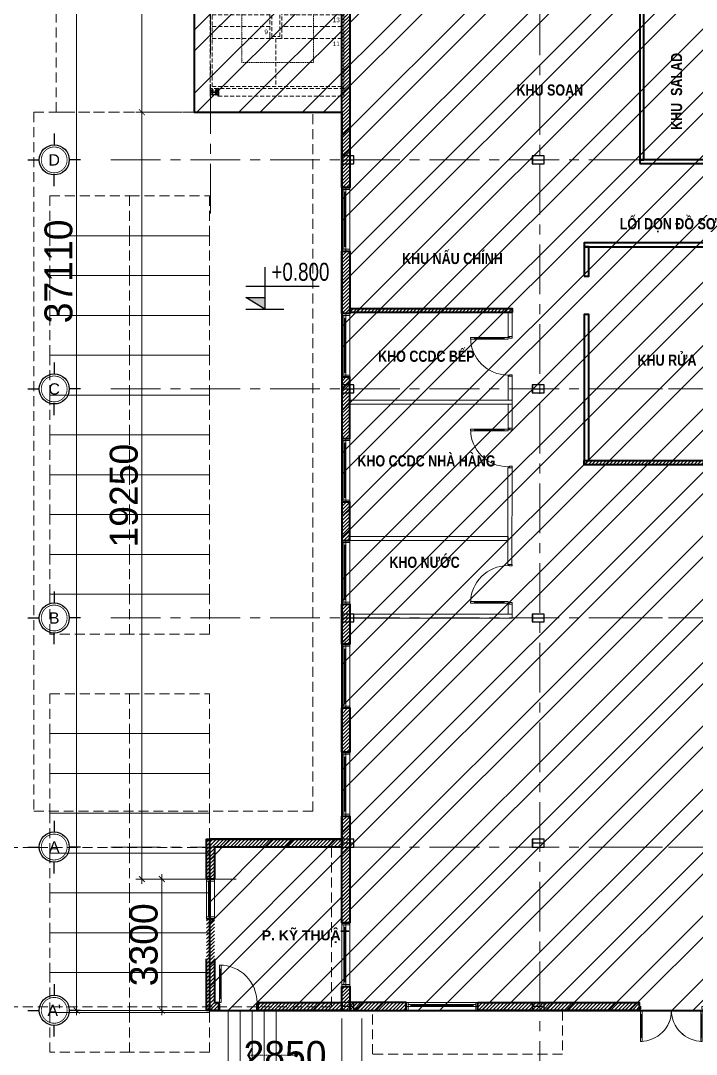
# Model space of a CAD drawing. Header units: millimetres. Extents: x 886808 to 1650903, y -1008069 to 230892.
# Drawn here: x 968459 to 985414, y -260456 to -234506 of the extents above; entities that cross this region are included whole.
import ezdxf
from ezdxf.enums import TextEntityAlignment as Align

# ---------------------------------------------------------------- set-up
doc = ezdxf.new("R2010")
doc.units = ezdxf.units.MM
for name, pattern in [('ACAD_ISO03W100', [30, 12, -18]), ('CENTER', [2, 1.25, -0.25, 0.25, -0.25]), ('CENTER2', [28.575, 19.05, -3.175, 3.175, -3.175]), ('CONTINOUS', [0]), ('DASHED', [0.75, 0.5, -0.25]), ('DASHED2', [0.375, 0.25, -0.125]), ('HIDDEN2', [0.1875, 0.125, -0.0625]), ('Overhead', [3.96875, 2.38125, -1.5875])]:
    doc.linetypes.add(name, pattern=pattern)
doc.layers.get('0').update_dxf_attribs({"lineweight": 0})
for name, color, linetype, lineweight in [('01- NET TUONG- 242', 242, 'Continuous', 40), ('03- Net Cua- 153', 153, 'Continuous', 9), ('04-Net thay', 150, 'Continuous', 20), ('06- Dim- 250', 250, 'Continuous', 0), ('8l NET TO', 8, 'Continuous', 9), ('A-GLAZ-CURT', 52, 'Continuous', 5), ('A-Wall', 113, 'Continuous', 30), ('A_Dim', 8, 'Continuous', 5), ('co', 66, 'Continuous', 5), ('DIM', 149, 'Continuous', 13), ('DS_Dim', 8, 'Continuous', 0), ('HACTH', 8, 'Continuous', 0), ('net truc', 250, 'CENTER2', 5), ('net vl', 33, 'Continuous', 5), ('Q - TEN PHONG', 7, 'Continuous', 18), ('S-COLS', 52, 'Continuous', 5), ('S-STRS', 31, 'Continuous', 5), ('S-STRS-MBND', 31, 'Overhead', 5), ('Text', 250, 'Continuous', 25), ('X-BT-MB-F1$0$SP-CỬA', 157, 'Continuous', 0)]:
    doc.layers.add(name, color=color, linetype=linetype, lineweight=lineweight)
for name, color, linetype in [('0_Kinh', 142, 'Continuous'), ('4', 4, 'Continuous'), ('DS_Hatch', 8, 'Continuous')]:
    doc.layers.add(name, color=color, linetype=linetype)
doc.styles.add('Arial', font='arial.ttf', dxfattribs={"height": 253.361452})
doc.styles.add('DAT', font='')
doc.styles.add('ISO2', font='')
doc.styles.add('Roof Fl type B$0$GHICHUTHUONG', font='arial.ttf', dxfattribs={"width": 0.8})
doc.styles.add('TIEU DE L', font='arial.ttf', dxfattribs={"width": 0.75, "height": 450})
doc.styles.add('TIÊU ĐỀ', font='arial.ttf', dxfattribs={"height": 230})
doc.styles.get('DAT').set_extended_font_data('VNI-Helve')
doc.styles.get('ISO2').set_extended_font_data('.VnAvantH')
doc.dimstyles.new('Copy of 1-100-Ll', dxfattribs={"dimtxt": 700, "dimasz": 150, "dimexe": 150, "dimexo": 300, "dimgap": 90, "dimtad": 1, "dimdec": 0, "dimrnd": 5, "dimzin": 0, "dimtxsty": 'ISO2', "dimblk": 'ARCHTICK', "dimcen": 100, "dimdle": 120, "dimclrd": 256, "dimclre": 256, "dimclrt": 2, "dimadec": 0, "dimazin": 0, "dimtfac": 1, "dimtdec": 0, "dimtix": 1, "dimtmove": 1, "dimatfit": 3, "dimldrblk": 'OPEN30', "dimfxl": 900, "dimtolj": 1, "dimtzin": 0, "dimlwd": 13, "dimlwe": 13, "dimarcsym": 1})

# ---------------------------------------------------------------- blocks, each defined once
blk = doc.blocks.new('*U1452')
at = {"layer": 'X-BT-MB-F1$0$SP-CỬA'}
for p, q in [((-1540, -100), (-1580, -100)), ((-1560, -100), (-1560, -675)), ((-70, -100), (-30, -100)), ((-50, -100), (-50, -675)), ((-1540, -675), (-1580, -675)), ((-70, -675), (-30, -675))]:
    blk.add_line(p, q, dxfattribs=at)
for points in [[(-1610, 100), (-1570, 100), (-1570, 40), (-1580, 40), (-1580, 0), (-1610, 0)], [(-30, 0), (-70, 0), (-70, -775), (-30, -775)], [(0, 100), (-40, 100), (-40, 40), (-30, 40), (-30, 0), (0, 0)], [(-1580, 0), (-1540, 0), (-1540, -775), (-1580, -775)]]:
    blk.add_lwpolyline(points, close=True, dxfattribs=at)
at = {"layer": 'X-BT-MB-F1$0$SP-CỬA', "ltscale": 100}
for centre, start, end in [((-1580, 0), 270, 0), ((-30, 0), 180, 270)]:
    blk.add_arc(centre, 775, start, end, dxfattribs=at)
blk = doc.blocks.new('*U1457')
at = {"color": 7, "ltscale": 5}
for p, q in [((-2000, 100), (-2000, -100)), ((-400, 100), (-400, -100))]:
    blk.add_line(p, q, dxfattribs=at)
at = {"color": 0, "ltscale": 40}
for p, q in [((-2000, 0), (-400, 0)), ((-400, -100), (-2000, -100))]:
    blk.add_line(p, q, dxfattribs=at)
at = {"ltscale": 40}
for p, q in [((-450, 100), (-1950, 100)), ((-520, -25), (-1880, -25)), ((-1880, -50), (-520, -50))]:
    blk.add_line(p, q, dxfattribs=at)
at = {"color": 0, "lineweight": -2}
for points in [[(-2000, 100), (-1950, 100), (-1950, -100), (-2000, -100)], [(-400, 100), (-450, 100), (-450, -100), (-400, -100)]]:
    blk.add_lwpolyline(points, close=True, dxfattribs=at)
at = {"ltscale": 40}
for points in [[(-1950, -50), (-1880, -50), (-1880, 0), (-1950, 0)], [(-520, -50), (-450, -50), (-450, 0), (-520, 0)], [(-1545, -25), (-1535, -25), (-1535, -50), (-1545, -50)], [(-1205, -25), (-1195, -25), (-1195, -50), (-1205, -50)], [(-865, -25), (-855, -25), (-855, -50), (-865, -50)]]:
    blk.add_lwpolyline(points, close=True, dxfattribs=at)
blk = doc.blocks.new('*U169')
at = {"transparency": 33554636}
h = blk.add_hatch(color=256, dxfattribs=at)
edge = h.paths.add_edge_path()
edge.add_arc((0, 1200), 37.5, 0, 360)
at = {"linetype": 'HIDDEN2', "transparency": 33554636}
blk.add_lwpolyline([(0, 0), (0, 1200)], dxfattribs=at)
at = {"lineweight": -2, "transparency": 33554636, "const_width": 50}
blk.add_lwpolyline([(-173, 100), (0, 0), (173, 100)], dxfattribs=at)
at = {"transparency": 33554636}
blk.add_circle((0, 1200), 37.5, dxfattribs=at)
blk = doc.blocks.new('*U170')
at = {"transparency": 33554636}
h = blk.add_hatch(color=256, dxfattribs=at)
edge = h.paths.add_edge_path()
edge.add_arc((1800, 1500), 37.5, 0, 360)
at = {"linetype": 'HIDDEN2', "transparency": 33554636}
for points in [[(0, 0), (0, 3300)], [(0, 3300), (1800, 3300)], [(1800, 3300), (1800, 1500)]]:
    blk.add_lwpolyline(points, dxfattribs=at)
at = {"lineweight": -2, "transparency": 33554636, "const_width": 50}
blk.add_lwpolyline([(-173, 100), (0, 0), (173, 100)], dxfattribs=at)
at = {"transparency": 33554636}
blk.add_circle((1800, 1500), 37.5, dxfattribs=at)
blk = doc.blocks.new('I COLUMN ver finish - I COLUMN 200X200-6422362-MẶT BẰNG BỐ TRÍ TẦNG 1')
at = {"layer": 'S-COLS', "transparency": 33554636}
for p, q in [((-100, 92), (-100, 100)), ((100, 100), (-100, 100)), ((-5, 92), (-100, 92)), ((-59, 65), (-67, 50)), ((-67, 50), (-59, 35)), ((-41, 65), (-59, 65)), ((-59, 35), (-41, 35)), ((-33, 50), (-41, 65)), ((-41, 35), (-33, 50)), ((-5, 92), (-5, -92)), ((100, 92), (5, 92)), ((5, -92), (5, 92)), ((41, 65), (33, 50)), ((33, 50), (41, 35)), ((59, 65), (41, 65)), ((41, 35), (59, 35)), ((67, 50), (59, 65)), ((59, 35), (67, 50)), ((100, 92), (100, 100)), ((-5, -92), (-100, -92)), ((-100, -100), (-100, -92)), ((100, -100), (-100, -100)), ((-100, -110), (100, -110)), ((-59, -35), (-67, -50)), ((-67, -50), (-59, -65)), ((-41, -35), (-59, -35)), ((-59, -65), (-41, -65)), ((-33, -50), (-41, -35)), ((-41, -65), (-33, -50)), ((100, -92), (5, -92)), ((41, -35), (33, -50)), ((33, -50), (41, -65)), ((59, -35), (41, -35)), ((41, -65), (59, -65)), ((67, -50), (59, -35)), ((59, -65), (67, -50)), ((100, -100), (100, -92))]:
    blk.add_line(p, q, dxfattribs=at)
for centre, radius, start, end in [((-50, 50), 23, 360, 180), ((-50, 50), 23, 180, 360), ((-50, 50), 8, 360, 180), ((-50, 50), 8, 180, 360), ((50, 50), 23, 360, 180), ((50, 50), 23, 180, 360), ((50, 50), 8, 360, 180), ((50, 50), 8, 180, 360), ((-50, -50), 23, 360, 180), ((-50, -50), 23, 180, 360), ((-50, -50), 8, 360, 180), ((-50, -50), 8, 180, 0), ((50, -50), 23, 360, 180), ((50, -50), 23, 180, 360), ((50, -50), 8, 360, 180), ((50, -50), 8, 180, 0)]:
    blk.add_arc(centre, radius, start, end, dxfattribs=at)
blk = doc.blocks.new('CAU THANG THOAT HIEM')
at = {"layer": '04-Net thay', "transparency": 33554636}
for p, q in [((-3252, 0), (-1807, 0)), ((-1807, 0), (-1807, -1937)), ((-3252, -300), (-1807, -300)), ((-3252, -600), (-1807, -600)), ((-3252, -900), (-1807, -900)), ((-3029, -1200), (-1807, -1200)), ((-2407, -1500), (-1807, -1500))]:
    blk.add_line(p, q, dxfattribs=at)
for points in [[(-3252, 50), (-3302, 50), (-3302, -1042)], [(-3252, -1071), (-3252, 50), (-3299, 50)], [(-1807, 0), (-1807, 50), (-1757, 50), (-1757, -1966)]]:
    blk.add_lwpolyline(points, dxfattribs=at)
at = {"layer": '06- Dim- 250', "linetype": 'DASHED', "ltscale": 200, "transparency": 33554636}
for p, q in [((-1557, -2650), (-1557, 0)), ((-1507, -2700), (-1507, 0)), ((0, 0, 0), (0, -3900, 0)), ((0, -300, 0), (-1507, -300)), ((0, -600, 0), (-1507, -600)), ((0, -900, 0), (-1507, -900)), ((-3302, -1042), (-3302, -2839)), ((-3252, -1071), (-3252, -2839)), ((0, -1200, 0), (-1507, -1200)), ((-3252, -1500), (-2624, -1500)), ((-2505, -1500), (-1995, -1500)), ((0, -1500, 0), (-1507, -1500)), ((-3252, -1800), (-1995, -1800)), ((0, -1800, 0), (-1507, -1800)), ((-1807, -1937), (-1807, -2650)), ((-1757, -1966), (-1757, -2650)), ((-3252, -2100), (-1807, -2100)), ((0, -2100, 0), (-1507, -2100)), ((-3252, -2400), (-1807, -2400)), ((0, -2400, 0), (-1507, -2400)), ((-3302, -3950), (-3302, -2839)), ((-3252, -2700), (-1807, -2700)), ((-3252, -3900), (-3252, -2839)), ((-1807, -2700), (-1807, -2650)), ((-1807, -2650), (-1807, -2700)), ((-1807, -2700), (-1557, -2700)), ((-1757, -2650), (-1557, -2650)), ((-1507, -2700), (-1557, -2700)), ((0, -2700, 0), (-1507, -2700)), ((50, -3950, 0), (-3302, -3950)), ((0, -3900, 0), (-3252, -3900))]:
    blk.add_line(p, q, dxfattribs=at)
for points in [[(-3702, -4550), (0, -4550), (0, 2700), (-3702, 2700)], [(-3302, 0), (0, 0), (0, 2300), (-3302, 2300)], [(-3102, -4150), (50, -4150), (50, -3950), (-3102, -3950)]]:
    blk.add_lwpolyline(points, close=True, dxfattribs=at)
for points in [[(-3449, -958), (-2624, -1437), (-2624, -1706), (-2391, -1302), (-2391, -1572), (-1588, -2035)], [(-1657, -2700), (-1657, -3900)]]:
    blk.add_lwpolyline(points, dxfattribs=at)
at = {"layer": 'S-STRS', "color": 251, "true_color": 0x636466, "transparency": 33554636}
blk.add_line((-3202, 0), (-1858, 0), dxfattribs=at)
at = {"layer": 'S-STRS-MBND', "color": 251, "true_color": 0x636466, "transparency": 33554636}
for q in [(50, 0, 0), (50, -3950, 0)]:
    blk.add_line((50, -2861, 0), q, dxfattribs=at)
at = {"layer": '06- Dim- 250', "linetype": 'ACAD_ISO03W100', "ltscale": 10, "transparency": 33554636, "xscale": -1}
blk.add_blockref('*U169', (-2509, -1217), dxfattribs=at)
at = {"layer": '06- Dim- 250', "linetype": 'ACAD_ISO03W100', "ltscale": 10, "transparency": 33554636, "rotation": 180}
blk.add_blockref('*U170', (-709, 0), dxfattribs=at)
at = {"layer": 'S-COLS', "transparency": 33554636, "rotation": 90}
for p in [(-3202, 2200), (-3202, -4050)]:
    blk.add_blockref('I COLUMN ver finish - I COLUMN 200X200-6422362-MẶT BẰNG BỐ TRÍ TẦNG 1', p, dxfattribs=at)
at = {"color": 2, "transparency": 33554636, "char_height": 115, "attachment_point": 5, "style": 'TIÊU ĐỀ'}
for s, insert in [('\\A1;21', (-141, 168, 0)), ('\\A1;1', (-1898, -132)), ('\\A1;19', (-141, -432, 0)), ('\\A1;3', (-1898, -732)), ('\\A1;17', (-141, -1032, 0)), ('\\A1;5', (-1898, -1332)), ('\\A1;15', (-141, -1632, 0)), ('\\A1;7', (-1898, -1933)), ('\\A1;13', (-141, -2232, 0)), ('\\A1;9', (-1898, -2532)), ('\\A1;11', (-141, -2832, 0))]:
    blk.add_mtext(s, dxfattribs=dict(at, insert=insert))
blk = doc.blocks.new('*U163')
at = {"color": 7, "ltscale": 5, "transparency": 33554636}
for p, q in [((-2000, 100), (-2000, -100)), ((-200, 100), (-200, -100))]:
    blk.add_line(p, q, dxfattribs=at)
at = {"color": 0, "ltscale": 40, "transparency": 33554636}
for p, q in [((-2000, 0), (-200, 0)), ((-200, -100), (-2000, -100))]:
    blk.add_line(p, q, dxfattribs=at)
at = {"ltscale": 40, "transparency": 33554636}
for p, q in [((-250, 100), (-1950, 100)), ((-320, -25), (-1880, -25)), ((-1880, -50), (-320, -50))]:
    blk.add_line(p, q, dxfattribs=at)
at = {"color": 0, "lineweight": -2, "transparency": 33554636}
for points in [[(-2000, 100), (-1950, 100), (-1950, -100), (-2000, -100)], [(-200, 100), (-250, 100), (-250, -100), (-200, -100)]]:
    blk.add_lwpolyline(points, close=True, dxfattribs=at)
at = {"ltscale": 40, "transparency": 33554636}
for points in [[(-1950, -50), (-1880, -50), (-1880, 0), (-1950, 0)], [(-320, -50), (-250, -50), (-250, 0), (-320, 0)], [(-1495, -25), (-1485, -25), (-1485, -50), (-1495, -50)], [(-1105, -25), (-1095, -25), (-1095, -50), (-1105, -50)], [(-715, -25), (-705, -25), (-705, -50), (-715, -50)]]:
    blk.add_lwpolyline(points, close=True, dxfattribs=at)
blk = doc.blocks.new('*U1413')
at = {"layer": 'X-BT-MB-F1$0$SP-CỬA'}
blk.add_line((50, 100), (50, 840), dxfattribs=at)
for points in [[(30, 0), (30, 940), (70, 940), (70, 0)], [(30, 100), (70, 100), (70, 840), (30, 840)], [(0, -200), (40, -200), (40, -40), (30, -40), (30, 0), (0, 0)], [(1000, -200), (960, -200), (960, -40), (970, -40), (970, 0), (1000, 0)]]:
    blk.add_lwpolyline(points, close=True, dxfattribs=at)
at = {"layer": 'X-BT-MB-F1$0$SP-CỬA', "ltscale": 100}
blk.add_arc((30, 0), 940, 0, 90, dxfattribs=at)
blk = doc.blocks.new('*U1414')
at = {"color": 7, "ltscale": 5}
for p, q in [((-2000, 100), (-2000, -100)), ((-1000, 100), (-1000, -100))]:
    blk.add_line(p, q, dxfattribs=at)
at = {"color": 0, "ltscale": 40}
for p, q in [((-2000, 0), (-1000, 0)), ((-1000, -100), (-2000, -100))]:
    blk.add_line(p, q, dxfattribs=at)
at = {"ltscale": 40}
for p, q in [((-1050, 100), (-1950, 100)), ((-1120, -25), (-1880, -25)), ((-1880, -50), (-1120, -50))]:
    blk.add_line(p, q, dxfattribs=at)
at = {"color": 0, "lineweight": -2}
for points in [[(-2000, 100), (-1950, 100), (-1950, -100), (-2000, -100)], [(-1000, 100), (-1050, 100), (-1050, -100), (-1000, -100)]]:
    blk.add_lwpolyline(points, close=True, dxfattribs=at)
at = {"ltscale": 40}
for points in [[(-1950, -50), (-1880, -50), (-1880, 0), (-1950, 0)], [(-1120, -50), (-1050, -50), (-1050, 0), (-1120, 0)], [(-1695, -25), (-1685, -25), (-1685, -50), (-1695, -50)], [(-1505, -25), (-1495, -25), (-1495, -50), (-1505, -50)], [(-1315, -25), (-1305, -25), (-1305, -50), (-1315, -50)]]:
    blk.add_lwpolyline(points, close=True, dxfattribs=at)
blk = doc.blocks.new('TUONG BEP TG 1')
at = {"layer": 'HACTH', "transparency": 33554636}
h = blk.add_hatch(dxfattribs=at)
h.set_pattern_fill('ANSI31', color=256, scale=20)
h.set_pattern_definition([(45, (-934918.59, 379499.195), (-44.9012806, 44.9012806), [])])
h.paths.add_polyline_path([(3453, 37100), (6591, 37100), (6591, 36900), (3453, 36900)])
h.paths.add_polyline_path([(270, 37100), (1653, 37100), (1653, 36900), (270, 36900)])
h.paths.add_polyline_path([(8201, 37100), (10000, 37100), (10000, 36900), (8201, 36900)])
h.paths.add_polyline_path([(270, 29200), (70, 29200)], flags=17)
h.paths.add_polyline_path([(70, 19063), (270, 19063), (270, 17496), (70, 17496)])
h.paths.add_polyline_path([(70, 4881), (270, 4881), (270, 2202), (70, 2202)])
h.paths.add_polyline_path([(70, 7594), (270, 7594), (270, 6481), (70, 6481)])
h.paths.add_polyline_path([(70, 602), (270, 602), (270, 0), (70, 0)])
h.paths.add_polyline_path([(270, 0), (1685, 0), (1685, 200), (270, 200)])
h.paths.add_polyline_path([(3485, 200), (7535, 200), (7535, 0), (3485, 0)])
h.paths.add_polyline_path([(9145, 200), (10000, 200), (10000, 0), (9145, 0)])
h.paths.add_polyline_path([(70, 29200), (270, 29200), (270, 20663), (70, 20663)])
h.paths.add_polyline_path([(69, 14361), (270, 14361), (270, 15896), (69, 15896)])
h.paths.add_polyline_path([(70, 11801), (269, 11801), (269, 12761), (70, 12761)])
h.paths.add_polyline_path([(70, 10201), (270, 10201), (270, 9194), (70, 9194)])
h.paths.add_polyline_path([(70, 200), (70, 0), (-2029, 0), (-2029, 200)])
h.paths.add_polyline_path([(70, 37100), (271, 37100), (271, 34325), (70, 34325)])
h.paths.add_polyline_path([(70, 37100), (70, 36900), (-3029, 36900), (-3029, 37100)])
h.paths.add_polyline_path([(-3229, 37100), (-3029, 37100), (-3029, 36700), (-3229, 36700)])
h.paths.add_polyline_path([(-3229, 35700), (-3029, 35700), (-3029, 34050), (-3229, 34050)])
h.paths.add_polyline_path([(71, 34450), (71, 34250), (-3029, 34250), (-3029, 34450)])
h.paths.add_polyline_path([(-3229, 33050), (-3029, 33050), (-3029, 31994), (-3229, 31994)])
h.paths.add_polyline_path([(70, 32200), (70, 32000), (-3029, 32000), (-3029, 32200)])
h.paths.add_polyline_path([(-3329, 3299), (-3129, 3299), (-3129, 4099), (70, 4099), (70, 4299), (-3329, 4299)])
h.paths.add_polyline_path([(-3129, 2299), (-3329, 2299), (-3329, 0), (-3029, 0), (-3029, 200), (-3129, 200)])
at = {"layer": '01- NET TUONG- 242', "transparency": 33554636}
for p, q in [((70, 20663), (270, 20663)), ((70, 9194), (270, 9194)), ((70, 7594), (270, 7594)), ((70, 6481), (270, 6481)), ((70, 4881), (270, 4881)), ((70, 2202), (270, 2202)), ((70, 602), (270, 602))]:
    blk.add_line(p, q, dxfattribs=at)
for points in [[(70, 29200), (270, 29200), (270, 20663), (70, 20663)], [(70, 19063), (270, 19063), (270, 17496), (70, 17496)], [(69, 14361), (270, 14361), (270, 15896), (69, 15896)], [(70, 11801), (269, 11801), (269, 12761), (70, 12761)], [(70, 10201), (270, 10201), (270, 9194), (70, 9194)], [(70, 7594), (270, 7594), (270, 6481), (70, 6481)], [(70, 4881), (270, 4881), (270, 2202), (70, 2202)], [(70, 602), (270, 602), (270, 0), (70, 0)], [(70, 200), (70, 0), (-2029, 0), (-2029, 200)], [(270, 0), (1685, 0), (1685, 200), (270, 200)], [(3485, 200), (7535, 200), (7535, 0), (3485, 0)]]:
    blk.add_lwpolyline(points, close=True, dxfattribs=at)
for points in [[(-3329, 3299), (-3329, 4299), (70, 4299), (70, 4099), (-3129, 4099), (-3129, 3299)], [(-3129, 3299), (-3329, 3299)], [(-3329, 2299), (-3129, 2299)], [(-3129, 1299), (-3129, 200), (-3029, 200), (-3029, 0), (-3329, 0), (-3329, 1299)]]:
    blk.add_lwpolyline(points, dxfattribs=at)
at = {"layer": '03- Net Cua- 153', "linetype": 'Continuous', "transparency": 33554636, "xscale": -1}
for name, p, rotation in [('*U1457', (171, 21062), 270), ('*U1457', (170, 17896), 270), ('*U1457', (169, 14761), 270), ('*U1457', (170, 12201), 270), ('*U1457', (170, 9594), 270), ('*U1457', (170, 6881), 270), ('*U1414', (-3229, 4299), 270), ('*U1457', (170, 2602), 270), ('*U163', (3685, 100), 180)]:
    blk.add_blockref(name, p, dxfattribs=dict(at, rotation=rotation))
at = {"layer": 'A_Dim', "transparency": 33554636}
blk.add_blockref('CAU THANG THOAT HIEM', (70, 27100, 0), dxfattribs=at)
at = {"layer": 'net vl', "ltscale": 300, "transparency": 33554636, "extrusion": (4.10546e-11, 1.99684e-08, -1), "xscale": -1, "rotation": 359.998975449615}
blk.add_blockref('*U1413', (3029, 200, 0), dxfattribs=at)
at = {"layer": 'net vl', "ltscale": 300, "transparency": 33554636, "extrusion": (-4.10546e-11, 1.99684e-08, -1), "rotation": 0.001024550384951719}
blk.add_blockref('*U1452', (-7535, 0, 0), dxfattribs=at)
blk = doc.blocks.new('*U1459')
at = {"layer": 'X-BT-MB-F1$0$SP-CỬA'}
blk.add_line((100, -50), (840, -50), dxfattribs=at)
for points in [[(-100, 0), (-100, -40), (-40, -40), (-40, -30), (0, -30), (0, 0)], [(0, -30), (940, -30), (940, -70), (0, -70)], [(100, -30), (100, -70), (840, -70), (840, -30)], [(-100, -1000), (-100, -960), (-40, -960), (-40, -970), (0, -970), (0, -1000)]]:
    blk.add_lwpolyline(points, close=True, dxfattribs=at)
at = {"layer": 'X-BT-MB-F1$0$SP-CỬA', "ltscale": 100}
blk.add_arc((0, -30), 940, 269.999, 359.999, dxfattribs=at)
blk = doc.blocks.new('*U40')
at = {"layer": 'X-BT-MB-F1$0$SP-CỬA'}
blk.add_line((100, 50), (840, 50), dxfattribs=at)
for points in [[(-100, 1000), (-100, 960), (-40, 960), (-40, 970), (0, 970), (0, 1000)], [(-100, 0), (-100, 40), (-40, 40), (-40, 30), (0, 30), (0, 0)], [(0, 30), (940, 30), (940, 70), (0, 70)], [(100, 30), (100, 70), (840, 70), (840, 30)]]:
    blk.add_lwpolyline(points, close=True, dxfattribs=at)
at = {"layer": 'X-BT-MB-F1$0$SP-CỬA', "ltscale": 100}
blk.add_arc((0, 30), 940, 359.999, 89.999, dxfattribs=at)
blk = doc.blocks.new('BO TRI BEP')
at = {"layer": 'DS_Hatch', "transparency": 33554534}
h = blk.add_hatch(dxfattribs=at)
h.set_pattern_fill('ANSI31', color=256, scale=500)
h.set_pattern_definition([(45, (-934988.59, 379499.195), (-44.194174, 44.194174), [])])
h.paths.add_polyline_path([(6079, 13806), (9930, 13806), (9930, 13698), (6079, 13698)])
h.paths.add_polyline_path([(4270, 17523), (200, 17523), (200, 17623), (4270, 17623)])
h.paths.add_polyline_path([(4780, 27100), (200, 27100), (200, 27200), (4780, 27200)])
h.paths.add_polyline_path([(4070, 27200), (4170, 27200), (4170, 27776), (4070, 27776)])
h.paths.add_polyline_path([(200, 29477), (4070, 29477), (4070, 29377), (200, 29377)])
h.paths.add_polyline_path([(4070, 30277), (4170, 30277), (4170, 28778), (4070, 28778)])
h.paths.add_polyline_path([(4170, 31277), (4170, 36900), (4070, 36900), (4070, 31277)])
at = {"layer": '01- NET TUONG- 242', "transparency": 33554636}
for points in [[(7480, 21355), (7580, 21355), (7580, 27539), (7480, 27539)], [(7480, 21265), (9930, 21265), (9930, 21355), (7480, 21355)], [(6079, 19173), (9930, 19173), (9930, 19273), (6079, 19273)], [(4270, 17523), (200, 17523), (200, 17623), (4270, 17623)], [(6079, 13806), (9930, 13806), (9930, 13698), (6079, 13698)]]:
    blk.add_lwpolyline(points, close=True, dxfattribs=at)
at = {"layer": '01- NET TUONG- 242', "transparency": 33554636, "elevation": 0}
for points in [[(6079, 18431), (6194, 18431), (6194, 19173), (6079, 19173)], [(6079, 13806), (6194, 13806), (6194, 17473), (6079, 17473)]]:
    blk.add_lwpolyline(points, close=True, dxfattribs=at)
at = {"layer": '03- Net Cua- 153', "transparency": 33554636}
for points in [[(4170, 17523), (4270, 17523), (4270, 16924), (4170, 16924)], [(4270, 15323), (200, 15323), (200, 15222), (4270, 15222)], [(4170, 15222), (4270, 15222), (4270, 14623), (4170, 14623)], [(4170, 11900), (200, 11900), (200, 11800), (4170, 11800)], [(4272, 9950), (200, 9950), (200, 9850), (4272, 9850)]]:
    blk.add_lwpolyline(points, close=True, dxfattribs=at)
at = {"layer": '03- Net Cua- 153', "transparency": 33554636, "elevation": 0}
for points in [[(4170, 15922), (4270, 15922), (4270, 15323), (4170, 15323)], [(4169, 11199), (4269, 11199), (4270, 13621), (4169, 13621)], [(4170, 10199), (4272, 10199), (4272, 9950), (4170, 9950)]]:
    blk.add_lwpolyline(points, close=True, dxfattribs=at)
at = {"layer": 'net vl', "ltscale": 300, "transparency": 33554636, "extrusion": (-4.10546e-11, 1.99684e-08, -1), "rotation": 0.001024550384951719}
for name, p in [('*U1459', (-4170, 16922, 0)), ('*U1459', (-4170, 14621, 0)), ('*U40', (-4170, 10199, 0)), ('*U1452', (-7466, 0, 0))]:
    blk.add_blockref(name, p, dxfattribs=at)
at = {"layer": 'net vl', "ltscale": 300, "transparency": 33554636, "insert": (8400, 23073), "char_height": 280.71, "width": 3272.74, "attachment_point": 5, "rotation": 90, "style": 'Roof Fl type B$0$GHICHUTHUONG'}
blk.add_mtext('{\\fArial|b1|i0|c0|p34;KHU  SALAD}', dxfattribs=at)
at = {"layer": 'net vl', "ltscale": 300, "transparency": 33554636, "char_height": 280.71, "attachment_point": 5, "style": 'Roof Fl type B$0$GHICHUTHUONG'}
for s, insert, width in [('{\\fArial|b1|i0|c0|p34;KHU SOẠN}', (5219, 23073), 3476.93), ('{\\fArial|b1|i0|c0|p34;LỐI DỌN ĐỒ SƠ}', (8188, 19715), 3272.74), ('{\\fArial|b1|i0|c0|p34;KHU NẤU CHÍNH}', (2775, 18878), 3476.93), ('{\\fArial|b1|i0|c0|p34;KHO CCDC BẾP}', (2121, 16423), 3476.93), ('{\\fArial|b1|i0|c0|p34;KHU RỬA}', (8160, 16326), 3816.38), ('{\\fArial|b1|i0|c0|p34;KHO CCDC NHÀ HÀNG}', (2123, 13796), 3476.93), ('{\\fArial|b1|i0|c0|p34;KHO NƯỚC}', (2075, 11251), 3476.93)]:
    blk.add_mtext(s, dxfattribs=dict(at, insert=insert, width=width))
blk = doc.blocks.new('coss')
at = {"layer": '0_Kinh'}
blk.add_hatch(color=256, dxfattribs=at).paths.add_polyline_path([(0, 180), (-300, 180), (0, 0)])
for p, q in [((0, 660), (0, 0)), ((-300, 360), (858, 360)), ((0, 0), (-300, 180)), ((-300, 180), (0, 180))]:
    blk.add_line(p, q, dxfattribs=at)
at = {"layer": '4'}
blk.add_line((-300, 0), (300, 0), dxfattribs=at)
blk = doc.blocks.new('_ArchTick')
at = {"color": 0, "linetype": 'ByBlock', "const_width": 0.15}
blk.add_lwpolyline([(-0.5, -0.5), (0.5, 0.5)], dxfattribs=at)
blk = doc.blocks.new('*D194')
at = {"layer": 'A_Dim', "lineweight": 13, "transparency": 16777216}
for p, q in [((972516, -222256), (971352, -222256)), ((971502, -222136), (971502, -236926)), ((972517, -236806), (971352, -236806))]:
    blk.add_line(p, q, dxfattribs=at)
at = {"layer": 'Defpoints', "color": 0, "transparency": 16777216}
for p in [(972816, -222256), (971502, -236806), (972817, -236806)]:
    blk.add_point(p, dxfattribs=at)
at = {"layer": 'A_Dim', "lineweight": 13, "transparency": 16777216, "xscale": 150, "yscale": 150, "zscale": 150}
for p, rotation in [((971502, -222256), 90), ((971502, -236806), 270)]:
    blk.add_blockref('_ArchTick', p, dxfattribs=dict(at, rotation=rotation))
at = {"layer": 'A_Dim', "color": 2, "transparency": 16777216, "insert": (971050, -229531), "char_height": 700, "attachment_point": 5, "rotation": 90, "style": 'ISO2'}
blk.add_mtext('\\A1;14550', dxfattribs=at)
blk = doc.blocks.new('_Open30')
at = {"color": 0, "linetype": 'ByBlock', "lineweight": -2}
for p, q in [((-1, 0.27), (0, 0)), ((0, 0), (-1, -0.27)), ((0, 0), (-1, 0))]:
    blk.add_line(p, q, dxfattribs=at)
blk = doc.blocks.new('*D195')
at = {"layer": 'A_Dim', "lineweight": 13, "transparency": 16777216}
for p, q in [((972517, -236806), (971352, -236806)), ((971502, -236686), (971502, -256176)), ((973368, -256056), (971352, -256056))]:
    blk.add_line(p, q, dxfattribs=at)
at = {"layer": 'Defpoints', "color": 0, "transparency": 16777216}
for p in [(972817, -236806), (971502, -256056), (973668, -256056)]:
    blk.add_point(p, dxfattribs=at)
at = {"layer": 'A_Dim', "lineweight": 13, "transparency": 16777216, "xscale": 150, "yscale": 150, "zscale": 150}
for p, rotation in [((971502, -236806), 90), ((971502, -256056), 270)]:
    blk.add_blockref('_ArchTick', p, dxfattribs=dict(at, rotation=rotation))
at = {"layer": 'A_Dim', "color": 2, "transparency": 16777216, "insert": (971050, -246431), "char_height": 700, "attachment_point": 5, "rotation": 90, "style": 'ISO2'}
blk.add_mtext('\\A1;19250', dxfattribs=at)
blk = doc.blocks.new('*D196')
at = {"layer": 'A_Dim', "lineweight": 13, "transparency": 16777216}
for p, q in [((973868, -256056), (971852, -256056)), ((972002, -255936), (972002, -259476)), ((973868, -259356), (971852, -259356))]:
    blk.add_line(p, q, dxfattribs=at)
at = {"layer": 'Defpoints', "color": 0, "transparency": 16777216}
for p in [(974168, -256056), (972002, -259356), (974168, -259356)]:
    blk.add_point(p, dxfattribs=at)
at = {"layer": 'A_Dim', "lineweight": 13, "transparency": 16777216, "xscale": 150, "yscale": 150, "zscale": 150}
for p, rotation in [((972002, -256056), 90), ((972002, -259356), 270)]:
    blk.add_blockref('_ArchTick', p, dxfattribs=dict(at, rotation=rotation))
at = {"layer": 'A_Dim', "color": 2, "transparency": 16777216, "insert": (971550, -257706), "char_height": 700, "attachment_point": 5, "rotation": 90, "style": 'ISO2'}
blk.add_mtext('\\A1;3300', dxfattribs=at)
blk = doc.blocks.new('*D197')
at = {"layer": 'A_Dim', "lineweight": 13, "transparency": 16777216}
for p, q in [((973668, -259656), (973668, -261078)), ((976518, -259556), (976518, -261078)), ((973548, -260928), (976638, -260928))]:
    blk.add_line(p, q, dxfattribs=at)
at = {"layer": 'Defpoints', "color": 0, "transparency": 16777216}
for p in [(973668, -259356), (976518, -259256), (976518, -260928)]:
    blk.add_point(p, dxfattribs=at)
at = {"layer": 'A_Dim', "lineweight": 13, "transparency": 16777216, "xscale": 150, "yscale": 150, "zscale": 150, "rotation": 180}
blk.add_blockref('_ArchTick', (973668, -260928), dxfattribs=at)
at = {"layer": 'A_Dim', "lineweight": 13, "transparency": 16777216, "xscale": 150, "yscale": 150, "zscale": 150}
blk.add_blockref('_ArchTick', (976518, -260928), dxfattribs=at)
at = {"layer": 'A_Dim', "color": 2, "transparency": 16777216, "insert": (975093, -260476), "char_height": 700, "attachment_point": 5, "style": 'ISO2'}
blk.add_mtext('\\A1;2850', dxfattribs=at)
blk = doc.blocks.new('*D1072')
at = {"layer": 'A_Dim', "lineweight": 13, "transparency": 16777216}
for p, q in [((977018, -259556), (977018, -261078)), ((998315, -259555), (998315, -261078)), ((976898, -260928), (998435, -260928))]:
    blk.add_line(p, q, dxfattribs=at)
at = {"layer": 'Defpoints', "color": 0, "transparency": 16777216}
for p in [(977018, -259256), (998315, -259255), (998315, -260928)]:
    blk.add_point(p, dxfattribs=at)
at = {"layer": 'A_Dim', "lineweight": 13, "transparency": 16777216, "xscale": 150, "yscale": 150, "zscale": 150, "rotation": 180}
blk.add_blockref('_ArchTick', (977018, -260928), dxfattribs=at)
at = {"layer": 'A_Dim', "lineweight": 13, "transparency": 16777216, "xscale": 150, "yscale": 150, "zscale": 150}
blk.add_blockref('_ArchTick', (998315, -260928), dxfattribs=at)
at = {"layer": 'A_Dim', "color": 2, "transparency": 16777216, "insert": (987667, -260476), "char_height": 700, "attachment_point": 5, "style": 'ISO2'}
blk.add_mtext('\\A1;21295', dxfattribs=at)
blk = doc.blocks.new('*D209')
at = {"layer": 'A_Dim', "lineweight": 13, "transparency": 16777216}
for p, q in [((969863, -222127), (969863, -259476)), ((972516, -222247), (969713, -222247)), ((973368, -259356), (969713, -259356))]:
    blk.add_line(p, q, dxfattribs=at)
at = {"layer": 'Defpoints', "color": 0, "transparency": 16777216}
for p in [(972816, -222247), (969863, -259356), (973668, -259356)]:
    blk.add_point(p, dxfattribs=at)
at = {"layer": 'A_Dim', "lineweight": 13, "transparency": 16777216, "xscale": 150, "yscale": 150, "zscale": 150}
for p, rotation in [((969863, -222247), 90), ((969863, -259356), 270)]:
    blk.add_blockref('_ArchTick', p, dxfattribs=dict(at, rotation=rotation))
at = {"layer": 'A_Dim', "color": 2, "transparency": 16777216, "insert": (969411, -240801), "char_height": 700, "attachment_point": 5, "rotation": 90, "style": 'ISO2'}
blk.add_mtext('\\A1;37110', dxfattribs=at)
blk = doc.blocks.new('TRUC KHU NHA HANG')
at = {"layer": '8l NET TO', "color": 251, "linetype": 'CENTER', "ltscale": 1000, "true_color": 0x636466, "transparency": 33554636}
for p, q in [((6867, 21350), (36555, 21350)), ((6867, 15600), (36555, 15600)), ((6867, 9850), (36555, 9850)), ((6867, 4100), (36555, 4100)), ((6867, 0), (36555, 0))]:
    blk.add_line(p, q, dxfattribs=at)
blk = doc.blocks.new('*U900')
for p, q in [((0, 7), (0, 4)), ((-7, 0), (-4, 0)), ((7, 0), (4, 0)), ((0, -7), (0, -4))]:
    blk.add_line(p, q)
blk.add_circle((0, 0), 4)
at = {"layer": 'net truc', "color": 4, "linetype": 'CONTINOUS', "ltscale": 0.08, "const_width": 0.208}
blk.add_lwpolyline([(3.43, -0.02, 0.414214), (0.02, 3.43, 2.414214), (3.43, -0.02, 0.24166)], format="xyb", dxfattribs=at)
at = {"color": 7, "style": 'Arial', "flags": 8}
blk.add_attdef('DETAIL#', text='', height=3, dxfattribs=at).set_placement((0, 0), align=Align.MIDDLE_CENTER)
blk = doc.blocks.new('TRUC KHU BEP')
at = {"layer": '8l NET TO', "color": 251, "linetype": 'CENTER', "ltscale": 1000, "true_color": 0x636466, "transparency": 33554636}
for p, q in [((-3229, 20004), (-3229, 41158)), ((70, -3999), (70, 41158)), ((5035, -4024), (5035, 41133)), ((-5729, 21350), (13215, 21350)), ((-5729, 15600), (13215, 15600)), ((-5729, 9850), (13215, 9850)), ((-5729, 4100), (13215, 4100)), ((-5729, 0), (13215, 0))]:
    blk.add_line(p, q, dxfattribs=at)
at = {"layer": 'Text', "transparency": 33554636, "xscale": 94.41941626506186, "yscale": 94.41941626506186, "zscale": 94.41941626506186}
for p, values in [((-7148, 21350), {'DETAIL#': 'D'}), ((-7148, 15600), {'DETAIL#': 'C'}), ((-7148, 9850), {'DETAIL#': 'B'}), ((-7148, 4100), {'DETAIL#': 'A'}), ((-7148, 0), {'DETAIL#': "A'"})]:
    blk.add_blockref('*U900', p, dxfattribs=at).add_auto_attribs(values)
blk = doc.blocks.new('cc')
at = {"layer": 'A-GLAZ-CURT', "transparency": 33554636}
blk.add_lwpolyline([(222569, 39756), (222287, 39756), (222287, 39659), (222278, 39659), (222278, 39859), (222287, 39859), (222287, 39762), (222569, 39762), (222569, 39859), (222578, 39859), (222578, 39659), (222569, 39659)], close=True, dxfattribs=at)
at = {"layer": 'A-Wall', "transparency": 33554636}
blk.add_lwpolyline([(222278, 39659), (222578, 39659), (222578, 39859), (222278, 39859)], close=True, dxfattribs=at)
blk = doc.blocks.new('TRU I')
at = {"layer": 'DS_Dim', "transparency": 33554636}
for p in [(-252208, -18409), (-247428, -18409), (-252208, -24159), (-247428, -24159), (-252208, -29909), (-247428, -29909), (-252208, -35559), (-247428, -35559), (-252208, -39659), (-247428, -39659)]:
    blk.add_blockref('cc', p, dxfattribs=at)
at = {"layer": 'S-COLS', "transparency": 33554636, "rotation": 90}
blk.add_blockref('I COLUMN ver finish - I COLUMN 200X200-6422362-MẶT BẰNG BỐ TRÍ TẦNG 1', (-33130, 23050), dxfattribs=at)

msp = doc.modelspace()

# ---------------------------------------------------------------- hatches: boundary and pattern name
at = {"layer": 'co', "transparency": 33554518}
h = msp.add_hatch(dxfattribs=at)
h.set_pattern_fill('ANSI32', color=256, scale=3000)
h.set_pattern_definition([(45, (0, 0), (-795.4951, 795.4951), []), (45, (530.3, 0), (-795.4951, 795.4951), [])])
h.paths.add_polyline_path([(973193.8, -259354.1), (998315, -259355.8), (998315.1, -255255.7), (1006948.8, -255255.7), (1006948.8, -222255.7), (972816.5, -222255.7), (972816.5, -227355.8), (972816.5, -227355.8), (972816.5, -229955.7), (972816.5, -229955.7), (972816.5, -236805.7), (976516.4, -236805.8), (976518.3, -255055.5), (973193.8, -255057.2)])

# ---------------------------------------------------------------- linework, layer by layer
at = {"layer": '01- NET TUONG- 242', "transparency": 33554636}
msp.add_lwpolyline([(973193.8, -259354.1), (998315, -259355.8), (998315.1, -255255.7), (1006948.8, -255255.7), (1006948.8, -222255.7), (972816.5, -222255.7), (972816.5, -227355.8), (972816.5, -227355.8), (972816.5, -229955.7), (972816.5, -229955.7), (972816.5, -236805.7), (976516.4, -236805.8), (976518.3, -255055.5), (973193.8, -255057.2)], close=True, dxfattribs=at)
at = {"layer": '04-Net thay', "transparency": 33554636}
msp.add_line((969351.5, -236805.8, 0), (969551.5, -236805.8, 0), dxfattribs=at)
at = {"layer": '8l NET TO', "linetype": 'DASHED2', "ltscale": 1000, "transparency": 33554636, "elevation": 0}
for points in [[(969351.5, -222255.7), (972816.5, -222255.7), (972816.5, -236805.7), (969351.5, -236805.7)], [(975788.6, -254355.8), (975788.6, -236805.8), (968788.6, -236805.8), (968788.6, -254355.8)], [(969193.8, -238905.2), (971193.8, -238905.2), (971193.8, -239905.2), (969193.8, -239905.2)], [(971193.8, -238905.2), (973193.8, -238905.2), (973193.8, -239905.2), (971193.8, -239905.2)], [(969193.8, -239905.2), (971193.8, -239905.2), (971193.8, -240905.2), (969193.8, -240905.2)], [(971193.8, -239905.2), (973193.8, -239905.2), (973193.8, -240905.2), (971193.8, -240905.2)], [(969193.8, -240905.2), (971193.8, -240905.2), (971193.8, -241905.2), (969193.8, -241905.2)], [(971193.8, -240905.2), (973193.8, -240905.2), (973193.8, -241905.2), (971193.8, -241905.2)], [(969193.8, -241905.2), (971193.8, -241905.2), (971193.8, -242905.2), (969193.8, -242905.2)], [(971193.8, -241905.2), (973193.8, -241905.2), (973193.8, -242905.2), (971193.8, -242905.2)], [(969193.8, -242905.2), (971193.8, -242905.2), (971193.8, -243905.2), (969193.8, -243905.2)], [(971193.8, -242905.2), (973193.8, -242905.2), (973193.8, -243905.2), (971193.8, -243905.2)], [(969193.8, -243905.2), (971193.8, -243905.2), (971193.8, -244905.2), (969193.8, -244905.2)], [(971193.8, -243905.2), (973193.8, -243905.2), (973193.8, -244905.2), (971193.8, -244905.2)], [(969193.8, -244905.2), (971193.8, -244905.2), (971193.8, -245905.2), (969193.8, -245905.2)], [(971193.8, -244905.2), (973193.8, -244905.2), (973193.8, -245905.2), (971193.8, -245905.2)], [(969193.8, -245905.2), (971193.8, -245905.2), (971193.8, -246905.2), (969193.8, -246905.2)], [(971193.8, -245905.2), (973193.8, -245905.2), (973193.8, -246905.2), (971193.8, -246905.2)], [(969193.8, -246905.2), (971193.8, -246905.2), (971193.8, -247905.2), (969193.8, -247905.2)], [(971193.8, -246905.2), (973193.8, -246905.2), (973193.8, -247905.2), (971193.8, -247905.2)], [(969193.8, -247905.2), (971193.8, -247905.2), (971193.8, -248905.2), (969193.8, -248905.2)], [(971193.8, -247905.2), (973193.8, -247905.2), (973193.8, -248905.2), (971193.8, -248905.2)], [(969193.8, -248905.2), (971193.8, -248905.2), (971193.8, -249905.2), (969193.8, -249905.2)], [(971193.8, -248905.2), (973193.8, -248905.2), (973193.8, -249905.2), (971193.8, -249905.2)], [(969193.8, -251405.2), (971193.8, -251405.2), (971193.8, -252405.2), (969193.8, -252405.2)], [(971193.8, -251405.2), (973193.8, -251405.2), (973193.8, -252405.2), (971193.8, -252405.2)], [(969193.8, -252405.2), (971193.8, -252405.2), (971193.8, -253405.2), (969193.8, -253405.2)], [(971193.8, -252405.2), (973193.8, -252405.2), (973193.8, -253405.2), (971193.8, -253405.2)], [(969193.8, -253405.2), (971193.8, -253405.2), (971193.8, -254405.2), (969193.8, -254405.2)], [(971193.8, -253405.2), (973193.8, -253405.2), (973193.8, -254405.2), (971193.8, -254405.2)], [(969193.8, -254405.2), (971193.8, -254405.2), (971193.8, -255405.2), (969193.8, -255405.2)], [(971193.8, -254405.2), (973193.8, -254405.2), (973193.8, -255405.2), (971193.8, -255405.2)], [(969193.8, -255405.2), (971193.8, -255405.2), (971193.8, -256405.2), (969193.8, -256405.2)], [(971193.8, -255405.2), (973193.8, -255405.2), (973193.8, -256405.2), (971193.8, -256405.2)], [(969193.8, -256405.2), (971193.8, -256405.2), (971193.8, -257405.2), (969193.8, -257405.2)], [(971193.8, -256405.2), (973193.8, -256405.2), (973193.8, -257405.2), (971193.8, -257405.2)], [(969193.8, -257405.2), (971193.8, -257405.2), (971193.8, -258405.2), (969193.8, -258405.2)], [(971193.8, -257405.2), (973193.8, -257405.2), (973193.8, -258405.2), (971193.8, -258405.2)], [(969193.8, -258405.2), (971193.8, -258405.2), (971193.8, -259405.2), (969193.8, -259405.2)], [(971193.8, -258405.2), (973193.8, -258405.2), (973193.8, -259405.2), (971193.8, -259405.2)], [(969193.8, -259405.2), (971193.8, -259405.2), (971193.8, -260405.2), (969193.8, -260405.2)], [(971193.8, -259405.2), (973193.8, -259405.2), (973193.8, -260405.2), (971193.8, -260405.2)]]:
    msp.add_lwpolyline(points, close=True, dxfattribs=at)
at = {"layer": '8l NET TO', "linetype": 'DASHED2', "ltscale": 1000, "transparency": 33554636}
for points in [[(976261.4, -255267), (966261.5, -255267), (966261.5, -259267), (976261.4, -259267)], [(977288.6, -259355.8), (982053.6, -259355.8), (982053.6, -260454.3), (977288.6, -260454.3)]]:
    msp.add_lwpolyline(points, close=True, dxfattribs=at)
at = {"layer": 'A_Dim', "transparency": 33554636}
for points in [[(973668.3, -259355.7), (973668.3, -261601.6)], [(973968.3, -261601.6), (973968.3, -259355.7)], [(974268.3, -261601.6), (974268.3, -259355.7)], [(974568.3, -261601.6), (974568.3, -259355.7)], [(974868.3, -261601.6), (974868.3, -259355.7)]]:
    msp.add_lwpolyline(points, dxfattribs=at)

# ---------------------------------------------------------------- block references
at = {"transparency": 33554636}
for name, p in [('TRUC KHU BEP', (976448.8, -259351.9)), ('TRUC KHU NHA HANG', (976448.8, -259351.9)), ('TUONG BEP TG 1', (976448.8, -259355.7))]:
    msp.add_blockref(name, p, dxfattribs=at)
at = {"layer": '06- Dim- 250', "linetype": 'ACAD_ISO03W100', "ltscale": 10, "transparency": 33554636, "xscale": -1, "rotation": 270}
msp.add_blockref('*U169', (974168.3, -260478.7), dxfattribs=at)
at = {"layer": 'A_Dim', "transparency": 33554636}
msp.add_blockref('TRU I', (1006448.8, -259351.9), dxfattribs=at)
at = {"layer": 'DIM', "transparency": 33554636, "xscale": 1.594137350463252, "yscale": 1.594137350463252, "zscale": 1.594137350463252}
msp.add_blockref('coss', (974583.9, -241745.9), dxfattribs=at)
at = {"layer": 'HACTH', "color": 252, "lineweight": -2, "true_color": 0x939598, "transparency": 33554636}
msp.add_blockref('BO TRI BEP', (976518.8, -259355.7), dxfattribs=at)

# ---------------------------------------------------------------- texts
at = {"layer": 'DIM', "color": 3, "transparency": 33554636, "style": 'TIEU DE L', "width": 0.75}
msp.add_text('+0.800', height=450, dxfattribs=at).set_placement((974751.7, -241035.9))
at = {"layer": 'Q - TEN PHONG', "transparency": 33554636, "insert": (975606.1, -257342.8), "char_height": 250, "width": 4249.641, "attachment_point": 2, "style": 'DAT'}
msp.add_mtext('{\\fArial|b1|i0|c0|p34;P. KỸ THUẬT}', dxfattribs=at)

# ---------------------------------------------------------------- dimensions: what is measured, and where the dimension line sits
at = {"layer": 'A_Dim', "transparency": 33554636}
for base, p1, p2, picture, middle in [((969863.4, -259355.7), (972815.5, -222246.6), (973668.3, -259355.7), '*D209', (969411.4, -240801.2)), ((971501.6, -236805.7), (972816.5, -222255.7), (972816.5, -236805.7), '*D194', (971049.6, -229530.7)), ((971501.6, -256056.4), (972816.5, -236805.7), (973668.3, -256056.4), '*D195', (971049.6, -246431.1)), ((972001.6, -259355.7), (974168.3, -256056.4), (974168.3, -259355.7), '*D196', (971549.6, -257706.1))]:
    dim = msp.add_linear_dim(base=base, p1=p1, p2=p2, angle=90, dimstyle='Copy of 1-100-Ll', dxfattribs=at)
    dim.commit()
    dim.dimension.update_dxf_attribs({"geometry": picture, "text_midpoint": middle})
for base, p1, p2, picture, middle in [((976518.4, -260928.4), (973668.3, -259355.7), (976518.4, -259255.7), '*D197', (975093.4, -260476.4)), ((998315.1, -260928.4), (977018.4, -259255.7), (998315.1, -259255.5), '*D1072', (987666.7, -260476.4))]:
    dim = msp.add_linear_dim(base=base, p1=p1, p2=p2, dimstyle='Copy of 1-100-Ll', dxfattribs=at)
    dim.commit()
    dim.dimension.update_dxf_attribs({"geometry": picture, "text_midpoint": middle})

doc.saveas('drawing.dxf')
